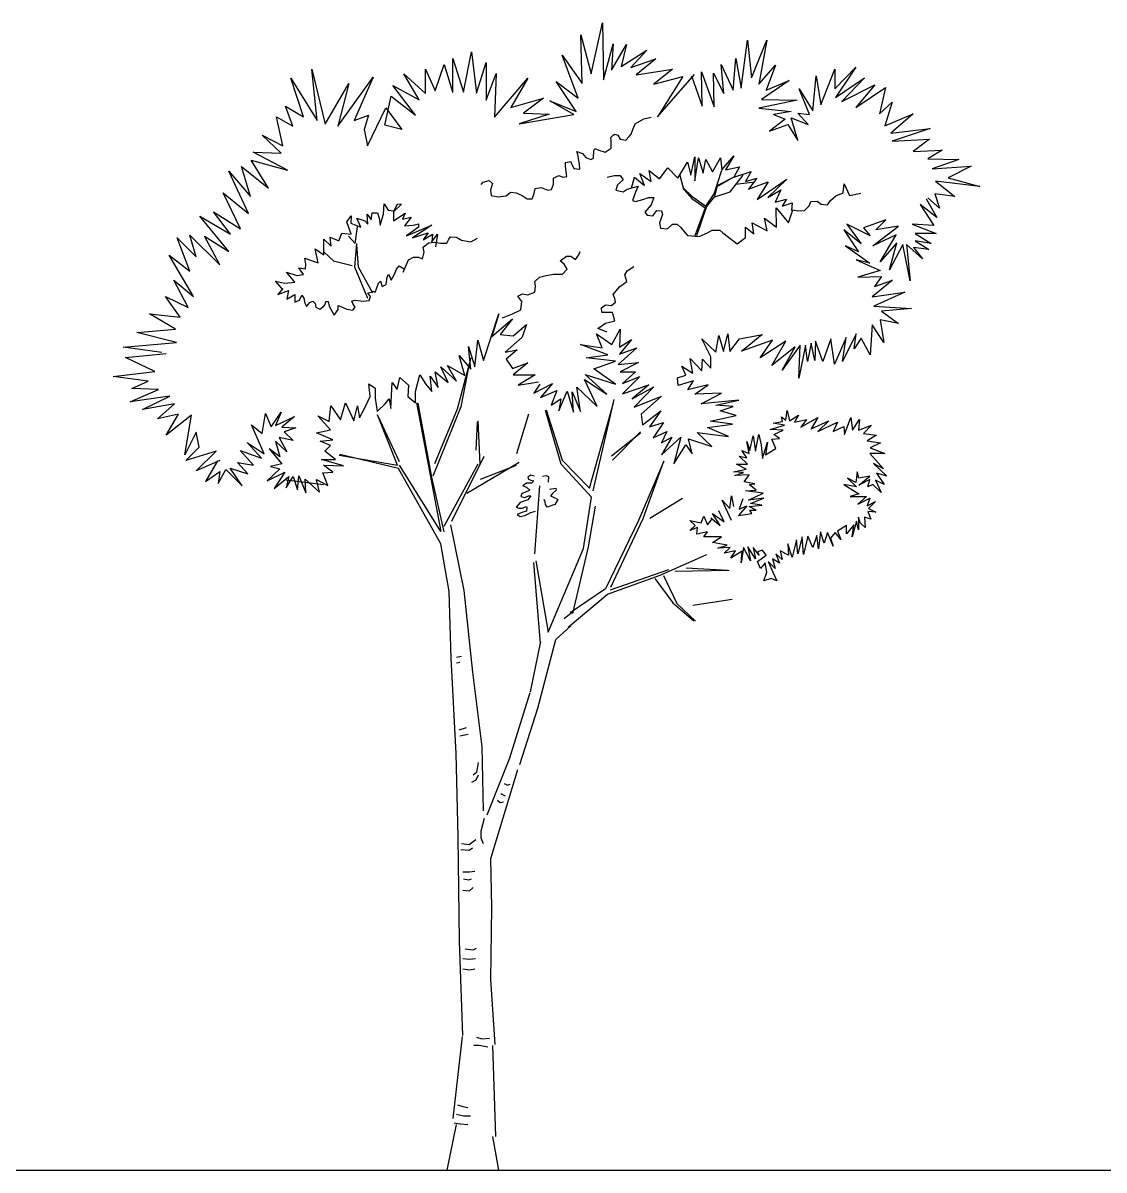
# Model space of a CAD drawing. Header units: millimetres. Extents: x 87938 to 265635, y 330093 to 434310.
# Drawn here: x 195129 to 204320, y 348959 to 358715 of the extents above; entities that cross this region are included whole.
import ezdxf

# ---------------------------------------------------------------- set-up
doc = ezdxf.new("R2010")
doc.units = ezdxf.units.MM
doc.layers.add('www.cad-blocks.net', color=7, linetype='Continuous')

# ---------------------------------------------------------------- blocks, each defined once
blk = doc.blocks.new('A$C6D093AE9')
for p, q in [((4064.2, 9322.3), (4159.9, 9755.5)), ((4159.9, 9755.5), (4169, 9272.1)), ((3986.7, 9240.2), (3977.6, 9655.2)), ((3977.6, 9655.2), (4064.2, 9322.3)), ((4169, 9272.1), (4251, 9577.7)), ((4251, 9577.7), (4237.4, 9354.2)), ((4237.4, 9354.2), (4365, 9573.1)), ((4365, 9573.1), (4319.4, 9386.1)), ((5340.7, 9201.7), (5392.3, 9608.8)), ((5392.3, 9608.8), (5426.7, 9287.7)), ((5426.7, 9287.7), (5558.5, 9608.8)), ((5558.5, 9608.8), (5489.7, 9236.1)), ((2979.6, 9167.2), (3047.9, 9509.3)), ((3047.9, 9509.3), (3089, 9158.1)), ((3954.8, 9117.1), (3818.1, 9481.9)), ((3818.1, 9481.9), (3986.7, 9240.2)), ((4319.4, 9386.1), (4538.1, 9522.9)), ((4538.1, 9522.9), (4401.4, 9377)), ((2739.4, 9178.2), (2816.1, 9400.7)), ((2816.1, 9400.7), (2885.1, 9170.5)), ((2888.4, 9162.7), (2888.4, 9454.5)), ((2888.4, 9454.5), (2979.6, 9167.2)), ((3089, 9158.1), (3171, 9418)), ((3171, 9418), (3171, 9098.8)), ((4401.4, 9377), (4615.6, 9450)), ((4615.6, 9450), (4447, 9313.2)), ((5191.8, 9155.8), (5168.8, 9402.4)), ((5168.8, 9402.4), (5272, 9184.5)), ((5272, 9184.5), (5294.9, 9454)), ((5294.9, 9454), (5340.7, 9201.7)), ((5489.7, 9236.1), (5633, 9396.6)), ((5633, 9396.6), (5552.8, 9184.5)), ((6137.3, 9195.9), (6314.9, 9379.4)), ((6314.9, 9379.4), (6143, 9121.4)), ((1619.8, 8955.7), (1512.5, 9285.6)), ((1512.5, 9285.6), (1734.9, 8925)), ((1734.9, 8925), (1688.9, 9362.3)), ((1688.9, 9362.3), (1803.9, 8894.3)), ((1911.2, 8878.9), (2210.3, 9293.3)), ((2210.3, 9293.3), (2049.3, 8925)), ((2601.4, 9101.5), (2471, 9324)), ((2471, 9324), (2655, 9155.2)), ((2655, 9155.2), (2655, 9362.3)), ((2655, 9362.3), (2739.4, 9178.2)), ((3171, 9098.8), (3257.6, 9326.8)), ((3257.6, 9326.8), (3243.9, 8952.9)), ((3243.9, 8952.9), (3526.5, 9285.8)), ((3526.5, 9285.8), (3380.6, 9035)), ((4447, 9313.2), (4756.9, 9363.3)), ((4756.9, 9363.3), (4597.4, 9235.6)), ((4597.4, 9235.6), (4843.5, 9299.5)), ((4629.3, 8957.4), (4943.7, 9317.7)), ((4843.5, 9299.5), (4629.3, 8957.4)), ((4916.7, 9304.9), (5008.4, 9046.9)), ((5008.4, 9046.9), (5002.7, 9339.3)), ((5002.7, 9339.3), (5111.5, 9041.1)), ((5111.5, 9041.1), (5105.8, 9327.8)), ((5105.8, 9327.8), (5191.8, 9155.8)), ((5948.2, 9006.7), (5976.8, 9304.9)), ((5976.8, 9304.9), (6016.9, 9058.3)), ((6016.9, 9058.3), (6137.3, 9362.2)), ((6137.3, 9362.2), (6137.3, 9195.9)), ((6143, 9121.4), (6389.4, 9287.7)), ((6389.4, 9287.7), (6194.6, 9087)), ((1803.9, 8894.3), (2003.2, 9239.6)), ((2003.2, 9239.6), (1911.2, 8878.9)), ((2379, 9224.2), (2601.4, 9101.5)), ((2570.7, 8971), (2379, 9224.2)), ((3768, 9258.4), (3954.8, 9117.1)), ((3936.6, 9003), (3768, 9258.4)), ((5747.6, 9264.7), (5512.7, 9104.2)), ((5552.8, 9184.5), (5747.6, 9264.7)), ((5919.5, 8978.1), (5833.6, 9195.9)), ((5833.6, 9195.9), (5948.2, 9006.7)), ((6194.6, 9087), (6475.3, 9230.3)), ((6475.3, 9230.3), (6314.9, 9035.4)), ((6314.9, 9035.4), (6567, 9207.4)), ((6567, 9207.4), (6515.5, 8983.8)), ((2310, 8886.6), (2363.7, 9132.1)), ((2363.7, 9132.1), (2570.7, 8971)), ((3380.6, 9035), (3658.6, 9117.1)), ((3658.6, 9117.1), (3490, 8989.4)), ((3918.4, 8975.7), (3713.3, 9094.2)), ((3713.3, 9094.2), (3936.6, 9003)), ((5816.4, 9098.5), (5489.7, 9029.7)), ((5512.7, 9104.2), (5816.4, 9098.5)), ((6515.5, 8983.8), (6624.3, 9081.3)), ((6624.3, 9081.3), (6561.3, 8880.6)), ((1527.8, 8878.9), (1466.5, 9047.7)), ((1466.5, 9047.7), (1619.8, 8955.7)), ((2164.3, 8710.1), (2317.6, 9032.4)), ((2317.6, 9032.4), (2455.7, 8848.2)), ((3708.7, 8980.2), (3453.5, 8898.2)), ((3453.5, 8898.2), (3918.4, 8975.7)), ((3490, 8989.4), (3708.7, 8980.2)), ((5489.7, 9029.7), (5764.8, 9001)), ((5764.8, 9001), (5615.8, 8978.1)), ((5615.8, 8978.1), (5713.2, 8937.9)), ((5908, 8892.1), (5822.1, 8989.5)), ((5822.1, 8989.5), (5919.5, 8978.1)), ((6561.3, 8880.6), (6802, 8983.8)), ((6802, 8983.8), (6612.9, 8817.5)), ((1443.5, 8710.1), (1389.8, 8955.7)), ((1389.8, 8955.7), (1527.8, 8878.9)), ((2049.3, 8925), (2171.9, 8971)), ((2171.9, 8971), (2133.6, 8848.2)), ((2455.7, 8848.2), (2310, 8886.6)), ((4418.1, 8848), (4439.2, 8898.9)), ((4439.2, 8898.9), (4511.3, 8941.3)), ((4511.3, 8941.3), (4574.9, 8954)), ((5713.2, 8937.9), (5581.4, 8834.7)), ((5581.4, 8834.7), (5736.1, 8892.1)), ((5736.1, 8892.1), (5822.1, 8754.5)), ((5822.1, 8754.5), (5764.8, 8949.4)), ((5764.8, 8949.4), (5908, 8892.1)), ((1428.1, 8648.7), (1267.1, 8802.2)), ((1267.1, 8802.2), (1443.5, 8710.1)), ((2133.6, 8848.2), (2164.3, 8710.1)), ((4231.5, 8780.1), (4252.7, 8801.3)), ((4235.8, 8750.4), (4231.5, 8780.1)), ((4252.7, 8801.3), (4265.4, 8809.8)), ((4265.4, 8809.8), (4290.9, 8801.3)), ((4290.9, 8801.3), (4312.1, 8767.4)), ((4358.7, 8758.9), (4388.4, 8788.6)), ((4388.4, 8788.6), (4405.3, 8809.8)), ((4405.3, 8809.8), (4418.1, 8848)), ((6612.9, 8817.5), (6945.2, 8857.7)), ((6945.2, 8857.7), (6624.3, 8748.7)), ((4087.4, 8669.8), (4095.9, 8686.8)), ((4095.9, 8686.8), (4129.8, 8674.1)), ((4184.9, 8657.1), (4235.8, 8691)), ((4235.8, 8691), (4235.8, 8750.4)), ((4312.1, 8767.4), (4358.7, 8758.9)), ((6624.3, 8748.7), (6939.5, 8765.9)), ((6939.5, 8765.9), (6802, 8662.7)), ((1320.8, 8349.5), (1175.1, 8587.4)), ((1175.1, 8587.4), (1481.8, 8503)), ((1481.8, 8503), (1190.4, 8656.4)), ((1190.4, 8656.4), (1428.1, 8648.7)), ((3951.8, 8635.9), (3943.3, 8661.3)), ((3943.3, 8661.3), (3989.9, 8644.4)), ((3964.5, 8555.3), (3951.8, 8635.9)), ((3989.9, 8644.4), (4019.6, 8610.4)), ((4019.6, 8610.4), (4062, 8593.5)), ((4062, 8593.5), (4083.2, 8606.2)), ((4083.2, 8606.2), (4087.4, 8669.8)), ((4129.8, 8674.1), (4184.9, 8657.1)), ((4911.1, 8461.5), (4946.4, 8616.3)), ((4946.4, 8616.3), (4946.4, 8412.8)), ((4946.4, 8412.8), (4977.4, 8607.5)), ((4977.4, 8607.5), (5017.2, 8479.2)), ((5017.2, 8479.2), (5039.3, 8594.2)), ((5039.3, 8594.2), (5096.8, 8488)), ((5096.8, 8488), (5163.1, 8607.5)), ((5163.1, 8607.5), (5176.4, 8505.7)), ((5176.4, 8505.7), (5278.1, 8625.2)), ((5278.1, 8625.2), (5207.3, 8505.7)), ((6802, 8662.7), (7048.4, 8674.2)), ((7048.4, 8674.2), (6928, 8599.6)), ((6928, 8599.6), (7191.6, 8593.9)), ((7191.6, 8593.9), (6962.4, 8513.6)), ((983.4, 8495.3), (1167.4, 8280.4)), ((1152.1, 8134.7), (983.4, 8495.3)), ((1167.4, 8280.4), (1090.7, 8533.7)), ((1090.7, 8533.7), (1320.8, 8349.5)), ((3845.8, 8568), (3892.4, 8576.5)), ((3845.8, 8534.1), (3845.8, 8568)), ((3858.5, 8449.2), (3845.8, 8534.1)), ((3892.4, 8576.5), (3896.7, 8559.5)), ((3896.7, 8559.5), (3917.9, 8517.1)), ((3917.9, 8517.1), (3968.7, 8512.9)), ((3968.7, 8512.9), (3964.5, 8555.3)), ((4575, 8408.4), (4557.3, 8501.3)), ((4557.3, 8501.3), (4645.8, 8430.5)), ((4645.8, 8430.5), (4716.5, 8523.4)), ((4716.5, 8523.4), (4800.5, 8434.9)), ((4800.5, 8434.9), (4884.5, 8572.1)), ((4884.5, 8572.1), (4911.1, 8461.5)), ((5110.3, 8302.7), (5174.6, 8502.5)), ((5207.3, 8505.7), (5326.7, 8532.3)), ((5326.7, 8532.3), (5278.1, 8443.8)), ((5278.1, 8443.8), (5424, 8492.4)), ((5424, 8492.4), (5375.4, 8408.4)), ((6962.4, 8513.6), (7294.8, 8536.6)), ((7294.8, 8536.6), (7099.9, 8439.1)), ((3129.4, 8381.4), (3146.4, 8402.6)), ((3146.4, 8402.6), (3197.2, 8415.3)), ((3197.2, 8415.3), (3226.9, 8389.9)), ((3226.9, 8389.9), (3210, 8334.7)), ((3744.1, 8436.5), (3790.7, 8457.7)), ((3744.1, 8402.6), (3744.1, 8436.5)), ((3744.1, 8385.6), (3744.1, 8402.6)), ((3790.7, 8457.7), (3824.6, 8445)), ((3824.6, 8445), (3858.5, 8449.2)), ((4199.2, 8443.8), (4261.1, 8457)), ((4261.1, 8457), (4309.7, 8457)), ((4336.2, 8421.6), (4287.6, 8377.4)), ((4309.7, 8457), (4336.2, 8421.6)), ((4407, 8350.9), (4433.5, 8443.8)), ((4433.5, 8443.8), (4517.5, 8373)), ((4517.5, 8373), (4477.7, 8474.7)), ((4477.7, 8474.7), (4575, 8408.4)), ((4819.3, 8461.8), (4846.4, 8353.5)), ((5130.6, 8370.4), (5286.3, 8448.3)), ((5286.3, 8448.3), (5134, 8360.3)), ((5245.7, 8319.6), (5357.3, 8461.8)), ((5289.7, 8384), (5435.2, 8400.9)), ((5375.4, 8408.4), (5472.6, 8434.9)), ((5472.6, 8434.9), (5401.9, 8342)), ((5401.9, 8342), (5569.9, 8403.9)), ((5477.1, 8253.5), (5729.1, 8426.1)), ((5569.9, 8403.9), (5477.1, 8253.5)), ((5729.1, 8426.1), (5565.5, 8271.2)), ((7369.3, 8364.6), (6991.1, 8410.4)), ((6991.1, 8410.4), (7157.2, 8278.6)), ((7099.9, 8439.1), (7369.3, 8364.6)), ((1083.1, 8004.2), (937.4, 8311.1)), ((937.4, 8311.1), (1152.1, 8134.7)), ((3210, 8334.7), (3214.2, 8288.1)), ((3341.4, 8283.8), (3379.5, 8317.7)), ((3379.5, 8317.7), (3426.1, 8309.3)), ((3426.1, 8309.3), (3477, 8288.1)), ((3561.8, 8258.4), (3578.7, 8305)), ((3578.7, 8305), (3587.2, 8347.4)), ((3587.2, 8347.4), (3638.1, 8355.9)), ((3638.1, 8355.9), (3697.4, 8334.7)), ((3697.4, 8334.7), (3727.1, 8339)), ((3727.1, 8339), (3744.1, 8385.6)), ((4287.6, 8377.4), (4274.3, 8333.2)), ((4274.3, 8333.2), (4336.2, 8319.9)), ((4336.2, 8319.9), (4371.6, 8342)), ((4371.6, 8342), (4420.2, 8355.3)), ((4442.4, 8315.5), (4415.8, 8244.7)), ((4420.2, 8355.3), (4464.5, 8368.6)), ((4464.5, 8368.6), (4442.4, 8315.5)), ((4843, 8350.1), (4920.8, 8262.1)), ((4846.4, 8353.5), (4920.8, 8282.4)), ((5039.2, 8197.7), (5110.3, 8302.7)), ((5134, 8360.3), (5113.7, 8279)), ((5117.1, 8275.6), (5245.7, 8319.6)), ((5565.5, 8271.2), (5676, 8337.6)), ((5676, 8337.6), (5627.4, 8231.4)), ((6144.7, 8284.5), (6206.7, 8311)), ((6206.7, 8311), (6215.5, 8386.3)), ((6215.5, 8386.3), (6259.7, 8288.9)), ((6259.7, 8288.9), (6357, 8306.6)), ((7157.2, 8278.6), (6985.3, 8301.5)), ((6985.3, 8301.5), (7025.5, 8181.1)), ((2300.1, 8128.1), (2304.3, 8217.2)), ((2304.3, 8217.2), (2338.3, 8162)), ((2452.7, 8212.9), (2384.9, 8149.3)), ((2389.1, 8157.8), (2418.8, 8217.2)), ((2418.8, 8217.2), (2452.7, 8212.9)), ((3214.2, 8288.1), (3273.5, 8275.3)), ((3273.5, 8275.3), (3341.4, 8283.8)), ((3477, 8288.1), (3519.4, 8258.4)), ((3519.4, 8258.4), (3561.8, 8258.4)), ((4415.8, 8244.7), (4442.4, 8235.8)), ((4442.4, 8235.8), (4504.3, 8253.5)), ((4504.3, 8253.5), (4552.9, 8271.2)), ((4575, 8209.3), (4521.9, 8147.3)), ((4552.9, 8271.2), (4597.1, 8271.2)), ((4597.1, 8271.2), (4575, 8209.3)), ((4920.8, 8282.4), (5039.2, 8197.7)), ((4920.8, 8262.1), (5032.5, 8184.2)), ((5113.7, 8279), (5046, 8194.3)), ((5627.4, 8231.4), (5724.7, 8257.9)), ((5724.7, 8257.9), (5689.3, 8196)), ((5689.3, 8196), (5773.3, 8227)), ((5773.3, 8227), (5768.9, 8160.6)), ((5879.4, 8160.6), (5919.2, 8200.4)), ((5919.2, 8200.4), (5932.5, 8235.8)), ((5932.5, 8235.8), (5985.6, 8240.2)), ((5985.6, 8240.2), (6020.9, 8213.7)), ((6020.9, 8213.7), (6074, 8209.3)), ((6074, 8209.3), (6100.5, 8244.7)), ((6100.5, 8244.7), (6144.7, 8284.5)), ((7002.9, 8101.2), (6861.5, 8211.2)), ((6861.5, 8211.2), (6976.7, 8033)), ((6913.9, 8258.4), (7002.9, 8101.2)), ((7025.5, 8181.1), (6928, 8267.1)), ((983.4, 7812.4), (738, 8111.6)), ((738, 8111.6), (998.7, 7958.2)), ((998.7, 7958.2), (853, 8150)), ((853, 8150), (1083.1, 8004.2)), ((1986.4, 8064.5), (2024.6, 8115.4)), ((2024.6, 8115.4), (2020.3, 8051.8)), ((2164.5, 8043.3), (2160.2, 8128.1)), ((2160.2, 8128.1), (2194.1, 8081.4)), ((2194.1, 8081.4), (2202.6, 8140.8)), ((2202.6, 8140.8), (2249.2, 8140.8)), ((2249.2, 8140.8), (2262, 8094.2)), ((2270.4, 8034.8), (2300.1, 8128.1)), ((2338.3, 8162), (2389.1, 8157.8)), ((2384.9, 8149.3), (2384.9, 8073)), ((2384.9, 8073), (2482.4, 8136.6)), ((2482.4, 8136.6), (2461.2, 8085.7)), ((2461.2, 8085.7), (2533.3, 8102.7)), ((2533.3, 8102.7), (2478.1, 8030.5)), ((4521.9, 8147.3), (4539.6, 8120.8)), ((4539.6, 8120.8), (4588.3, 8116.3)), ((4588.3, 8116.3), (4623.6, 8160.6)), ((4623.6, 8160.6), (4663.4, 8156.2)), ((4672.3, 8125.2), (4645.8, 8054.4)), ((4663.4, 8156.2), (4672.3, 8125.2)), ((5032.5, 8184.2), (4944.5, 7943.8)), ((5046, 8194.3), (4961.4, 7943.8)), ((5640.7, 8019), (5636.2, 8182.7)), ((5636.2, 8182.7), (5742.4, 8054.4)), ((5742.4, 8054.4), (5777.7, 8165)), ((5777.7, 8165), (5822, 8156.2)), ((5822, 8156.2), (5879.4, 8160.6)), ((2024.6, 7958.4), (1986.4, 8064.5)), ((2020.3, 8051.8), (2105.1, 8017.8)), ((2057.8, 7880.3), (2078.7, 8021.8)), ((2105.1, 8017.8), (2071.2, 8094.2)), ((2071.2, 8094.2), (2139, 8073)), ((2139, 8073), (2164.5, 8043.3)), ((2262, 8094.2), (2270.4, 8034.8)), ((2478.1, 8030.5), (2550.2, 8034.8)), ((2495.1, 7945.7), (2711.3, 8034.8)), ((2596.8, 8017.8), (2495.1, 7945.7)), ((2711.3, 8034.8), (2546, 7928.7)), ((2550.2, 8034.8), (2596.8, 8047.5)), ((2596.8, 8047.5), (2596.8, 8017.8)), ((4645.8, 8054.4), (4654.6, 8010.1)), ((4654.6, 8010.1), (4712.1, 8005.7)), ((4712.1, 8005.7), (4756.3, 8045.5)), ((4756.3, 8045.5), (4796.1, 8045.5)), ((4796.1, 8045.5), (4827, 8014.6)), ((4827, 8014.6), (4862.4, 7970.3)), ((5375.4, 7930.5), (5375.4, 8019)), ((5375.4, 8019), (5446.1, 7961.5)), ((5446.1, 7961.5), (5432.8, 8054.4)), ((5432.8, 8054.4), (5561.1, 7988)), ((5561.1, 7988), (5539, 8094.2)), ((5539, 8094.2), (5640.7, 8019)), ((6437.4, 7944), (6238.4, 8043.5)), ((6238.4, 8043.5), (6358.9, 7875.8)), ((6568.3, 8080.2), (6379.8, 8012.1)), ((6379.8, 8012.1), (6437.4, 7944)), ((6458.3, 7860.1), (6678.3, 8027.8)), ((6484.5, 7996.4), (6568.3, 8080.2)), ((6678.3, 8027.8), (6484.5, 7996.4)), ((6976.7, 8033), (6793.5, 8043.5)), ((6793.5, 8043.5), (6997.7, 7964.9)), ((653.7, 7643.6), (546.3, 7927.5)), ((546.3, 7927.5), (707.3, 7766.4)), ((707.3, 7766.4), (653.7, 7950.5)), ((653.7, 7950.5), (906.7, 7697.3)), ((776.4, 7942.8), (983.4, 7812.4)), ((906.7, 7697.3), (776.4, 7942.8)), ((1791.4, 7784.5), (1791.4, 7916)), ((1791.4, 7916), (1855, 7856.6)), ((1855, 7856.6), (1846.5, 7933)), ((1846.5, 7933), (1918.6, 7903.3)), ((1918.6, 7903.3), (1944, 7966.9)), ((1944, 7966.9), (2024.6, 7958.4)), ((2000.2, 7943.2), (2057.8, 7880.3)), ((2546, 7928.7), (2677.4, 7971.2)), ((2677.4, 7971.2), (2635, 7911.8)), ((2635, 7911.8), (2715.5, 7958.4)), ((2715.5, 7958.4), (2711.3, 7894.8)), ((2711.3, 7894.8), (2757.9, 7958.4)), ((2757.9, 7958.4), (2741, 7852.4)), ((2838.5, 7882.1), (2855.4, 7916)), ((2855.4, 7916), (2868.1, 7937.2)), ((2868.1, 7937.2), (2919, 7933)), ((2919, 7933), (2961.4, 7907.5)), ((2961.4, 7907.5), (3041.9, 7894.8)), ((3041.9, 7894.8), (3097, 7924.5)), ((4862.4, 7970.3), (4884.5, 7948.2)), ((4884.5, 7948.2), (4981.8, 7939.4)), ((4981.8, 7939.4), (5052.6, 7970.3)), ((5052.6, 7970.3), (5092.4, 7992.4)), ((5092.4, 7992.4), (5158.7, 7992.4)), ((5158.7, 7992.4), (5185.2, 7970.3)), ((5185.2, 7970.3), (5242.7, 7926.1)), ((5242.7, 7926.1), (5304.6, 7877.4)), ((5304.6, 7877.4), (5375.4, 7930.5)), ((6358.9, 7875.8), (6212.2, 7996.4)), ((6212.2, 7996.4), (6337.9, 7807.7)), ((6657.3, 7954.4), (6458.3, 7860.1)), ((6521.2, 7723.9), (6657.3, 7954.4)), ((6997.7, 7964.9), (6819.7, 7964.9)), ((6819.7, 7964.9), (6955.8, 7881.1)), ((6955.8, 7881.1), (6819.7, 7902)), ((6819.7, 7902), (6934.9, 7828.7)), ((1719.4, 7835.4), (1791.4, 7784.5)), ((1744.8, 7716.6), (1719.4, 7835.4)), ((1795.9, 7807), (1874.5, 7733.6)), ((2068.2, 7880.3), (2052.5, 7681.2)), ((2068.2, 7869.8), (2083.9, 7681.2)), ((2630.7, 7750.6), (2643.5, 7805.7)), ((2635, 7848.1), (2681.6, 7886.3)), ((2643.5, 7805.7), (2635, 7848.1)), ((2681.6, 7886.3), (2732.5, 7890.6)), ((2732.5, 7890.6), (2783.3, 7882.1)), ((2783.3, 7882.1), (2838.5, 7882.1)), ((3961.1, 7783), (3971.1, 7813.1)), ((6337.9, 7807.7), (6227.9, 7860.1)), ((6227.9, 7860.1), (6432.2, 7713.4)), ((6662.6, 7886.3), (6521.2, 7723.9)), ((6599.7, 7655.8), (6662.6, 7886.3)), ((6714.9, 7870.6), (6599.7, 7655.8)), ((6777.8, 7561.4), (6714.9, 7870.6)), ((6746.3, 7870.6), (6777.8, 7561.4)), ((6882.5, 7750.1), (6746.3, 7870.6)), ((6934.9, 7828.7), (6803.9, 7844.4)), ((6803.9, 7844.4), (6882.5, 7750.1)), ((684.3, 7428.7), (477.3, 7781.7)), ((477.3, 7781.7), (653.7, 7643.6)), ((1638.8, 7703.9), (1630.4, 7754.8)), ((1630.4, 7754.8), (1702.4, 7729.4)), ((1702.4, 7729.4), (1744.8, 7716.6)), ((1874.5, 7733.6), (2031.6, 7691.7)), ((2465.4, 7636), (2512.1, 7742.1)), ((2512.1, 7742.1), (2554.4, 7763.3)), ((2554.4, 7763.3), (2596.8, 7763.3)), ((2596.8, 7763.3), (2630.7, 7750.6)), ((3800.8, 7732.9), (3855.9, 7773)), ((3835.9, 7702.8), (3800.8, 7732.9)), ((3855.9, 7773), (3891, 7773)), ((3891, 7773), (3931, 7742.9)), ((3931, 7742.9), (3961.1, 7783)), ((6432.2, 7713.4), (6317, 7739.6)), ((6317, 7739.6), (6521.2, 7650.5)), ((1545.6, 7551.2), (1473.5, 7636)), ((1473.5, 7636), (1562.5, 7606.3)), ((1562.5, 7606.3), (1617.6, 7614.8)), ((1617.6, 7614.8), (1579.5, 7674.2)), ((1579.5, 7674.2), (1634.6, 7665.7)), ((1634.6, 7665.7), (1638.8, 7703.9)), ((2052.5, 7681.2), (2162.5, 7414)), ((2083.9, 7681.2), (2204.4, 7461.1)), ((2329.8, 7593.6), (2342.5, 7619.1)), ((2342.5, 7619.1), (2363.7, 7568.2)), ((2363.7, 7568.2), (2393.4, 7619.1)), ((2393.4, 7619.1), (2410.3, 7661.5)), ((2410.3, 7661.5), (2431.5, 7691.2)), ((2431.5, 7691.2), (2473.9, 7665.7)), ((2473.9, 7665.7), (2465.4, 7636)), ((3680.6, 7607.6), (3745.7, 7617.6)), ((3745.7, 7617.6), (3820.9, 7617.6)), ((3820.9, 7617.6), (3860.9, 7662.7)), ((3860.9, 7662.7), (3835.9, 7702.8)), ((4351.7, 7612.6), (4371.8, 7647.7)), ((4366.8, 7557.5), (4351.7, 7612.6)), ((4371.8, 7647.7), (4426.9, 7682.8)), ((6521.2, 7650.5), (6332.7, 7592.9)), ((515.6, 7566.9), (684.3, 7428.7)), ((638.3, 7336.7), (515.6, 7566.9)), ((1443.8, 7487.6), (1380.3, 7559.7)), ((1380.3, 7559.7), (1456.6, 7542.7)), ((1456.6, 7542.7), (1545.6, 7551.2)), ((2228, 7462.1), (2257.7, 7542.7)), ((2257.7, 7542.7), (2274.7, 7559.7)), ((2274.7, 7559.7), (2287.4, 7513)), ((2287.4, 7513), (2321.3, 7530)), ((2321.3, 7530), (2329.8, 7593.6)), ((3585.5, 7557.5), (3625.5, 7592.6)), ((3590.5, 7517.4), (3585.5, 7557.5)), ((3585.5, 7467.3), (3590.5, 7517.4)), ((3625.5, 7592.6), (3680.6, 7607.6)), ((4251.6, 7447.2), (4306.7, 7512.4)), ((4306.7, 7512.4), (4366.8, 7557.5)), ((6332.7, 7592.9), (6531.7, 7598.1)), ((6625.9, 7566.7), (6453.1, 7425.2)), ((6531.7, 7598.1), (6474.1, 7514.3)), ((6474.1, 7514.3), (6625.9, 7566.7)), ((569.3, 7252.3), (446.6, 7428.7)), ((446.6, 7428.7), (638.3, 7336.7)), ((1443.8, 7496.1), (1401.5, 7445.1)), ((1401.5, 7445.1), (1490.5, 7479.1)), ((1490.5, 7479.1), (1477.8, 7407)), ((1477.8, 7407), (1545.6, 7445.1)), ((1545.6, 7445.1), (1545.6, 7381.5)), ((1583.7, 7398.5), (1604.9, 7440.9)), ((1604.9, 7440.9), (1621.9, 7415.5)), ((1621.9, 7415.5), (1630.4, 7373)), ((2164.5, 7457.9), (2219.6, 7474.8)), ((2189.9, 7428.2), (2164.5, 7457.9)), ((2177.2, 7394.2), (2189.9, 7428.2)), ((2219.6, 7474.8), (2228, 7462.1)), ((3440.2, 7432.2), (3480.3, 7452.2)), ((3475.3, 7387.1), (3440.2, 7432.2)), ((3480.3, 7452.2), (3525.4, 7442.2)), ((3525.4, 7442.2), (3585.5, 7467.3)), ((4266.6, 7412.1), (4251.6, 7447.2)), ((6453.1, 7425.2), (6730.6, 7467.1)), ((6730.6, 7467.1), (6468.8, 7346.6)), ((1545.6, 7381.5), (1583.7, 7398.5)), ((1630.4, 7373), (1643.1, 7343.3)), ((1643.1, 7343.3), (1672.7, 7377.3)), ((1672.7, 7377.3), (1698.2, 7390)), ((1698.2, 7390), (1719.4, 7368.8)), ((1719.4, 7368.8), (1723.6, 7339.1)), ((1723.6, 7339.1), (1757.5, 7322.1)), ((1757.5, 7322.1), (1791.4, 7347.6)), ((1791.4, 7347.6), (1804.2, 7360.3)), ((1804.2, 7360.3), (1808.4, 7385.8)), ((1808.4, 7385.8), (1829.6, 7385.8)), ((1829.6, 7385.8), (1838.1, 7347.6)), ((1838.1, 7347.6), (1880.5, 7271.2)), ((1880.5, 7271.2), (1914.4, 7317.9)), ((1914.4, 7317.9), (1914.4, 7351.8)), ((1914.4, 7351.8), (1935.6, 7343.3)), ((1935.6, 7343.3), (1986.4, 7322.1)), ((1986.4, 7322.1), (2037.3, 7313.6)), ((2028.8, 7390), (2054.2, 7398.5)), ((2037.3, 7368.8), (2028.8, 7390)), ((2058.5, 7339.1), (2037.3, 7368.8)), ((2037.3, 7313.6), (2058.5, 7339.1)), ((2054.2, 7398.5), (2126.3, 7390)), ((2126.3, 7390), (2177.2, 7394.2)), ((3395.2, 7281.9), (3465.3, 7316.9)), ((3465.3, 7316.9), (3475.3, 7387.1)), ((4151.4, 7332), (4186.5, 7357)), ((4156.4, 7291.9), (4151.4, 7332)), ((4186.5, 7357), (4236.6, 7352)), ((4236.6, 7352), (4271.6, 7382.1)), ((4271.6, 7382.1), (4266.6, 7412.1)), ((6468.8, 7346.6), (6788.2, 7325.6)), ((6788.2, 7325.6), (6531.7, 7304.7)), ((531, 7152.5), (308.6, 7283)), ((308.6, 7283), (569.3, 7252.3)), ((3150.1, 6885.3), (3278.7, 7282.3)), ((3278.7, 7282.3), (3219.8, 7089.2)), ((3219.8, 7089.2), (3396.7, 7239.4)), ((3396.7, 7239.4), (3289.5, 7105.3)), ((3310, 7246.8), (3395.2, 7281.9)), ((4246.6, 7291.9), (4156.4, 7291.9)), ((4186.5, 7201.7), (4266.6, 7221.7)), ((4266.6, 7221.7), (4246.6, 7291.9)), ((6521.2, 7231.3), (6552.6, 7037.4)), ((6678.3, 7199.9), (6521.2, 7231.3)), ((6531.7, 7304.7), (6678.3, 7199.9)), ((201.2, 7121.8), (531, 7152.5)), ((538.6, 7037.4), (201.2, 7121.8)), ((3402.1, 7094.6), (3514.6, 7191.1)), ((3514.6, 7191.1), (3477.1, 7083.8)), ((4121.4, 7156.6), (4186.5, 7201.7)), ((4201.5, 7126.5), (4121.4, 7156.6)), ((4240, 7020.4), (4310.5, 7150.6)), ((4310.5, 7150.6), (4305.1, 6998.7)), ((6453.1, 7189.4), (6437.4, 6932.6)), ((6552.6, 7037.4), (6453.1, 7189.4)), ((86.2, 6999.1), (538.6, 7037.4)), ((3075, 6831.7), (3101.8, 7057)), ((3101.8, 7057), (3150.1, 6885.3)), ((3289.5, 7105.3), (3402.1, 7094.6)), ((3477.1, 7083.8), (3332.4, 6955.1)), ((4158.6, 6993.3), (4109.8, 7112.7)), ((4109.8, 7112.7), (4240, 7020.4)), ((4305.1, 6998.7), (4408.1, 7063.8)), ((4408.1, 7063.8), (4305.1, 6939)), ((5080.7, 6917.3), (5004.8, 7069.2)), ((5004.8, 7069.2), (5124.1, 6955.3)), ((5124.1, 6955.3), (5151.2, 7096.4)), ((5151.2, 7096.4), (5189.2, 6960.7)), ((5189.2, 6960.7), (5227.2, 7112.7)), ((5227.2, 7112.7), (5243.4, 6960.7)), ((5243.4, 6960.7), (5324.8, 7069.2)), ((5324.8, 7069.2), (5520.1, 7107.2)), ((5343, 6964.1), (5515.8, 7105.5)), ((5604.8, 7058.4), (5343, 6964.1)), ((5500.1, 6906.4), (5604.8, 7058.4)), ((5720, 7047.9), (5500.1, 6906.4)), ((5599.6, 6843.5), (5720, 7047.9)), ((5934.7, 7032.2), (5903.3, 6875)), ((5966.1, 6885.5), (5934.7, 7032.2)), ((5971.4, 7047.9), (5966.1, 6885.5)), ((6034.2, 6875), (5971.4, 7047.9)), ((6102.3, 7068.9), (6034.2, 6875)), ((6133.7, 6854), (6102.3, 7068.9)), ((6233.2, 7079.3), (6133.7, 6854)), ((6317, 7110.8), (6201.8, 6875)), ((6201.8, 6875), (6233.2, 7079.3)), ((6301.3, 6985), (6317, 7110.8)), ((6358.9, 7074.1), (6301.3, 6985)), ((6437.4, 6932.6), (6358.9, 7074.1)), ((416, 6953), (86.2, 6999.1)), ((104.5, 6910.9), (450.3, 6943.1)), ((2989.2, 6756.6), (2941, 6928.3)), ((2941, 6928.3), (3042.8, 6810.2)), ((3021.4, 7003.4), (3075, 6831.7)), ((3042.8, 6810.2), (3021.4, 7003.4)), ((3332.4, 6955.1), (3434.2, 6976.5)), ((3434.2, 6976.5), (3343.1, 6896.1)), ((3974.2, 7020.4), (4158.6, 6993.3)), ((4207.5, 6933.6), (3974.2, 7020.4)), ((4023, 6906.4), (4207.5, 6933.6)), ((4451.5, 6993.3), (4294.2, 6852.1)), ((4305.1, 6939), (4451.5, 6993.3)), ((5798.6, 7000.7), (5599.6, 6843.5)), ((5840.5, 7016.5), (5688.6, 6801.6)), ((5688.6, 6801.6), (5798.6, 7000.7)), ((5887.6, 7016.5), (5830, 6733.5)), ((5830, 6733.5), (5840.5, 7016.5)), ((5903.3, 6875), (5887.6, 7016.5)), ((353.8, 6790.2), (104.5, 6910.9)), ((2849.8, 6697.6), (2785.5, 6831.7)), ((2785.5, 6831.7), (2919.5, 6708.3)), ((2919.5, 6708.3), (2844.5, 6842.4)), ((2844.5, 6842.4), (2989.2, 6756.6)), ((2926.8, 6474.7), (3044.3, 6910.7)), ((3024.7, 6841.4), (2956.4, 6491)), ((3343.1, 6896.1), (3396.7, 6815.6)), ((3396.7, 6815.6), (3525.4, 6863.9)), ((3525.4, 6863.9), (3402.1, 6761.9)), ((4272.5, 6879.3), (4023, 6906.4)), ((4088.1, 6814.2), (4272.5, 6879.3)), ((4294.2, 6852.1), (4467.8, 6868.4)), ((4467.8, 6868.4), (4310.5, 6787)), ((4869.2, 6759.9), (4836.6, 6835.9)), ((4836.6, 6835.9), (4928.8, 6776.2)), ((4928.8, 6776.2), (4907.1, 6901)), ((4907.1, 6901), (5004.8, 6797.9)), ((5004.8, 6797.9), (5010.2, 6895.6)), ((5010.2, 6895.6), (5080.7, 6819.6)), ((5080.7, 6819.6), (5080.7, 6917.3)), ((0, 6750), (353.8, 6790.2)), ((297.5, 6709.7), (0, 6750)), ((2415.6, 6638.6), (2437, 6740.5)), ((2437, 6740.5), (2512.1, 6676.1)), ((2571, 6622.5), (2608.6, 6761.9)), ((2608.6, 6761.9), (2656.8, 6686.8)), ((2710.4, 6622.5), (2694.4, 6751.2)), ((2694.4, 6751.2), (2764, 6654.6)), ((2764, 6654.6), (2737.2, 6788.8)), ((2737.2, 6788.8), (2849.8, 6697.6)), ((3402.1, 6761.9), (3589.7, 6761.9)), ((3589.7, 6761.9), (3444.9, 6676.1)), ((4196.6, 6597.1), (4012.2, 6765.3)), ((4012.2, 6765.3), (4272.5, 6683.9)), ((4272.5, 6683.9), (4088.1, 6814.2)), ((4310.5, 6787), (4440.7, 6787)), ((4440.7, 6787), (4332.2, 6689.3)), ((4332.2, 6689.3), (4478.7, 6749)), ((4478.7, 6749), (4332.2, 6602.5)), ((4798.7, 6738.2), (4869.2, 6759.9)), ((4804.1, 6673), (4798.7, 6738.2)), ((144.8, 6532.7), (386, 6637.3)), ((160.8, 6645.4), (297.5, 6709.7)), ((386, 6637.3), (160.8, 6645.4)), ((2185, 6579.5), (2174.3, 6686.8)), ((2174.3, 6686.8), (2227.9, 6649.3)), ((2227.9, 6649.3), (2227.9, 6563.4)), ((2361.9, 6477.6), (2372.7, 6697.6)), ((2372.7, 6697.6), (2415.6, 6638.6)), ((2512.1, 6676.1), (2506.7, 6579.5)), ((2656.8, 6686.8), (2710.4, 6622.5)), ((3444.9, 6676.1), (3616.5, 6702.9)), ((3578.3, 6607.9), (3735.6, 6689.3)), ((3627.1, 6683.9), (3578.3, 6607.9)), ((3735.6, 6689.3), (3632.5, 6569.9)), ((3974.2, 6450.5), (3941.7, 6656.8)), ((3941.7, 6656.8), (4115.3, 6494)), ((4006.8, 6721.9), (4196.6, 6597.1)), ((4115.3, 6494), (4006.8, 6721.9)), ((4332.2, 6602.5), (4554.6, 6678.5)), ((4554.6, 6678.5), (4413.6, 6559.1)), ((4413.6, 6559.1), (4598, 6662.2)), ((4598, 6662.2), (4429.8, 6488.5)), ((4934.3, 6711), (4804.1, 6673)), ((4885.5, 6635.1), (4934.3, 6711)), ((5059, 6678.5), (4885.5, 6635.1)), ((4945.1, 6597.1), (5059, 6678.5)), ((482.5, 6581), (144.8, 6532.7)), ((249.3, 6468.3), (482.5, 6581)), ((2136.8, 6477.6), (2185, 6579.5)), ((2227.9, 6563.4), (2244, 6450.8)), ((2313.7, 6515.2), (2345.9, 6558.1)), ((2345.9, 6558.1), (2361.9, 6477.6)), ((2506.7, 6579.5), (2571, 6525.9)), ((2571, 6525.9), (2571, 6622.5)), ((3632.5, 6569.9), (3773.5, 6629.6)), ((3773.5, 6629.6), (3724.7, 6504.8)), ((3724.7, 6504.8), (3806.1, 6559.1)), ((3789.8, 6456), (3860.3, 6624.2)), ((3806.1, 6559.1), (3789.8, 6456)), ((3860.3, 6624.2), (3914.6, 6445.1)), ((3914.6, 6445.1), (3903.7, 6618.8)), ((3903.7, 6618.8), (3974.2, 6450.5)), ((4082.4, 5777.3), (4259.9, 6554.3)), ((4429.8, 6488.5), (4663.1, 6580.8)), ((4663.1, 6580.8), (4489.5, 6428.8)), ((5172.9, 6607.9), (4945.1, 6597.1)), ((4999.4, 6515.7), (5172.9, 6607.9)), ((5319.4, 6548.2), (4999.4, 6515.7)), ((5124.1, 6504.8), (5319.4, 6548.2)), ((522.7, 6516.6), (249.3, 6468.3)), ((378, 6387.8), (522.7, 6516.6)), ((1343.3, 6322), (1429.1, 6445.4)), ((1429.1, 6445.4), (1380.8, 6332.8)), ((1836.5, 6364.9), (1852.6, 6499.1)), ((1852.6, 6499.1), (1933, 6381)), ((1933, 6381), (1975.9, 6525.9)), ((1975.9, 6525.9), (2045.6, 6370.3)), ((2045.6, 6370.3), (2077.8, 6499.1)), ((2077.8, 6499.1), (2093.9, 6397.1)), ((2093.9, 6397.1), (2136.8, 6477.6)), ((2244, 6450.8), (2313.7, 6515.2)), ((2580.6, 6525.1), (2785.6, 5431.2)), ((2710.1, 5893.8), (2595, 6521.9)), ((2956.4, 6491), (2717.3, 5901.3)), ((2735.9, 6009.3), (2926.8, 6474.7)), ((3808.9, 6002.9), (3674.9, 6458.7)), ((3682.3, 6465.3), (3819, 6038)), ((4049.6, 5798.7), (4254.5, 6525.1)), ((4500.4, 6336.6), (4657.6, 6456)), ((4657.6, 6456), (4560, 6320.3)), ((5270.6, 6494), (5124.1, 6504.8)), ((5162.1, 6456), (5270.6, 6494)), ((5297.7, 6418), (5162.1, 6456)), ((5719.3, 6377.8), (5730, 6458.3)), ((5730, 6458.3), (5751.5, 6372.4)), ((554.9, 6428.1), (378, 6387.8)), ((450.3, 6251), (554.9, 6428.1)), ((667.5, 6420), (450.3, 6251)), ((611.2, 6082), (667.5, 6420)), ((1268.2, 6263), (1295, 6434.7)), ((1295, 6434.7), (1343.3, 6322)), ((1380.8, 6332.8), (1541.6, 6407.9)), ((1541.6, 6407.9), (1434.4, 6316.7)), ((1847.2, 6295.2), (1740, 6413.2)), ((1740, 6413.2), (1836.5, 6364.9)), ((2418.4, 5995.3), (2247.5, 6422.6)), ((2436.4, 6022.7), (2252.5, 6410.4)), ((3087.2, 6121.2), (3098.9, 6359.1)), ((3101.6, 6371.3), (3118.7, 6003.8)), ((3431.7, 6095), (3534.9, 6430.7)), ((4489.5, 6428.8), (4500.4, 6336.6)), ((4560, 6320.3), (4679.3, 6358.3)), ((4679.3, 6358.3), (4592.6, 6228)), ((5053.6, 6314.9), (5265.1, 6342)), ((5075.3, 6369.1), (5297.7, 6418)), ((5265.1, 6342), (5075.3, 6369.1)), ((5612.1, 6351), (5692.5, 6367.1)), ((5708.6, 6334.9), (5612.1, 6351)), ((5692.5, 6367.1), (5681.8, 6404.6)), ((5681.8, 6404.6), (5719.3, 6377.8)), ((5751.5, 6372.4), (5826.6, 6420.7)), ((5826.6, 6420.7), (5794.4, 6361.7)), ((5794.4, 6361.7), (5896.2, 6383.2)), ((5848, 6318.8), (5992.8, 6399.3)), ((5896.2, 6383.2), (5848, 6318.8)), ((5992.8, 6399.3), (5933.8, 6302.7)), ((5933.8, 6302.7), (6083.9, 6372.4)), ((6083.9, 6372.4), (5992.8, 6281.2)), ((5992.8, 6281.2), (6159, 6361.7)), ((6159, 6361.7), (6121.4, 6281.2)), ((6217.9, 6254.4), (6271.5, 6399.3)), ((6271.5, 6399.3), (6287.6, 6292)), ((6287.6, 6292), (6346.6, 6383.2)), ((6346.6, 6383.2), (6335.9, 6292)), ((707.7, 6275.2), (611.2, 6082)), ((731.8, 6146.4), (707.7, 6275.2)), ((1284.3, 6091.3), (1177.1, 6338.1)), ((1177.1, 6338.1), (1268.2, 6263)), ((1434.4, 6316.7), (1552.4, 6311.3)), ((1552.4, 6311.3), (1455.9, 6279.1)), ((1455.9, 6279.1), (1530.9, 6204)), ((1729.3, 6268.4), (1847.2, 6295.2)), ((1868.7, 6209.4), (1729.3, 6268.4)), ((4236.7, 6074.1), (4483.2, 6269.4)), ((4246, 6038), (4485.1, 6277.3)), ((4592.6, 6228), (4706.5, 6282.3)), ((4706.5, 6282.3), (4663.1, 6184.6)), ((4966.8, 6271.4), (5232.6, 6238.9)), ((5091.6, 6152), (4966.8, 6271.4)), ((5232.6, 6238.9), (5053.6, 6314.9)), ((5413.7, 6120.3), (5440.5, 6243.7)), ((5440.5, 6243.7), (5462, 6114.9)), ((5462, 6114.9), (5488.8, 6254.4)), ((5488.8, 6254.4), (5510.2, 6168.6)), ((5585.3, 6297.3), (5708.6, 6334.9)), ((5697.9, 6292), (5585.3, 6297.3)), ((5617.5, 6254.4), (5697.9, 6292)), ((5665.7, 6222.2), (5617.5, 6254.4)), ((6121.4, 6281.2), (6212.6, 6324.1)), ((6212.6, 6324.1), (6217.9, 6254.4)), ((6335.9, 6292), (6448.5, 6334.9)), ((6448.5, 6334.9), (6378.8, 6265.1)), ((6378.8, 6265.1), (6491.4, 6249)), ((6491.4, 6249), (6410.9, 6200.8)), ((619.2, 6033.8), (731.8, 6146.4)), ((1262.9, 6053.8), (1139.5, 6187.9)), ((1139.5, 6187.9), (1284.3, 6091.3)), ((1477.3, 6107.4), (1380.8, 6198.6)), ((1380.8, 6198.6), (1418.3, 6064.5)), ((1530.9, 6204), (1413, 6230.8)), ((1413, 6230.8), (1477.3, 6107.4)), ((1761.5, 6198.6), (1868.7, 6209.4)), ((1847.2, 6161.1), (1761.5, 6198.6)), ((1799, 6112.8), (1847.2, 6161.1)), ((4663.1, 6184.6), (4749.9, 6233.4)), ((4749.9, 6233.4), (4663.1, 6081.5)), ((4663.1, 6081.5), (4825.8, 6233.4)), ((4825.8, 6233.4), (4766.1, 6005.5)), ((4766.1, 6005.5), (4869.2, 6168.3)), ((4869.2, 6168.3), (4923.4, 6092.3)), ((4923.4, 6092.3), (4890.9, 6217.2)), ((4890.9, 6217.2), (5091.6, 6152)), ((5386.9, 6195.4), (5413.7, 6120.3)), ((5408.4, 6093.5), (5386.9, 6195.4)), ((5510.2, 6168.6), (5520.9, 6050.5)), ((5520.9, 6050.5), (5563.8, 6190)), ((5563.8, 6190), (5547.8, 6082.7)), ((5601.4, 6216.9), (5665.7, 6222.2)), ((5633.5, 6136.4), (5601.4, 6216.9)), ((6410.9, 6200.8), (6523.5, 6184.7)), ((6523.5, 6184.7), (6437.8, 6141.7)), ((876.5, 6114.2), (619.2, 6033.8)), ((707.7, 5945.2), (876.5, 6114.2)), ((1193.2, 5994.8), (1080.6, 6118.2)), ((1080.6, 6118.2), (1262.9, 6053.8)), ((1418.3, 6064.5), (1327.2, 6134.3)), ((1327.2, 6134.3), (1434.4, 6005.5)), ((1890.1, 6043.1), (1799, 6112.8)), ((1923, 6080.7), (2418.4, 5995.3)), ((2425.7, 5965.1), (1928.1, 6084.3)), ((2880.2, 5518.7), (3155.3, 6071.3)), ((5392.3, 6002.3), (5322.6, 6072)), ((5322.6, 6072), (5386.9, 6055.9)), ((5386.9, 6055.9), (5344, 6120.3)), ((5344, 6120.3), (5408.4, 6093.5)), ((5547.8, 6082.7), (5633.5, 6136.4)), ((6432.4, 6093.5), (6550.3, 5964.7)), ((6561.1, 6093.5), (6432.4, 6093.5)), ((6437.8, 6141.7), (6561.1, 6093.5)), ((908.7, 6033.8), (707.7, 5945.2)), ((887.6, 6032.3), (785.7, 5855.3)), ((892.9, 5839.2), (957.3, 5957.2)), ((957.3, 5957.2), (1096.6, 5817.7)), ((1096.6, 5817.7), (994.8, 5967.9)), ((994.8, 5967.9), (1144.9, 5919.7)), ((1144.9, 5919.7), (1059.1, 6016.2)), ((1059.1, 6016.2), (1193.2, 5994.8)), ((1418.3, 5962.6), (1311.1, 5860.7)), ((1434.4, 6005.5), (1337.9, 5984)), ((1337.9, 5984), (1418.3, 5962.6)), ((1959.8, 5989.4), (1772.2, 6043.1)), ((1772.2, 6043.1), (1890.1, 6043.1)), ((1868.7, 5935.8), (1788.3, 5994.8)), ((1788.3, 5994.8), (1959.8, 5989.4)), ((2787.4, 5325.6), (2425.7, 5965.1)), ((2785.6, 5431.2), (2435.4, 5995.3)), ((3101.6, 6003.8), (2811.2, 5473.9)), ((3007.6, 5756), (3451.7, 6020.9)), ((3124.1, 5876.6), (3431.1, 5995.3)), ((4067.2, 5723.9), (3808.9, 6002.9)), ((3819, 6038), (4049.6, 5798.7)), ((4681.6, 6029.5), (4468.1, 5525.2)), ((4505.9, 5540.6), (4682.7, 6027.4)), ((5274.3, 5937.9), (5381.6, 5959.3)), ((5381.6, 5959.3), (5301.1, 6002.3)), ((5301.1, 6002.3), (5392.3, 6002.3)), ((6550.3, 5964.7), (6464.6, 6007.6)), ((6464.6, 6007.6), (6577.1, 5900.3)), ((785.7, 5855.3), (909, 5941.1)), ((909, 5941.1), (892.9, 5839.2)), ((1311.1, 5860.7), (1461.2, 5935.8)), ((1461.2, 5935.8), (1370.1, 5796.3)), ((1370.1, 5796.3), (1493.4, 5898.2)), ((1789.7, 5827.7), (1471.5, 5866.7)), ((1493.4, 5898.2), (1471.9, 5801.6)), ((1471.9, 5801.6), (1530.9, 5898.2)), ((1530.9, 5898.2), (1568.5, 5785.5)), ((1568.5, 5785.5), (1579.2, 5903.6)), ((1579.2, 5903.6), (1638.2, 5758.7)), ((1638.2, 5758.7), (1632.8, 5876.7)), ((1632.8, 5876.7), (1756.1, 5764.1)), ((1756.1, 5764.1), (1729.3, 5871.4)), ((1729.3, 5871.4), (1825.8, 5823.1)), ((1782.9, 5930.4), (1868.7, 5935.8)), ((1825.8, 5823.1), (1782.9, 5930.4)), ((2813.8, 5427.9), (2710.1, 5893.8)), ((3552.1, 5909.9), (3526.3, 5892.7)), ((3526.3, 5892.7), (3530.6, 5875.4)), ((3530.6, 5875.4), (3552.1, 5866.8)), ((3582.2, 5901.3), (3552.1, 5909.9)), ((3552.1, 5866.8), (3577.9, 5862.5)), ((3577.9, 5862.5), (3556.4, 5841)), ((3651, 5901.3), (3681.1, 5905.6)), ((3681.1, 5905.6), (3702.6, 5897)), ((3702.6, 5897), (3698.3, 5849.6)), ((5360.1, 5932.5), (5274.3, 5937.9)), ((5285, 5905.7), (5360.1, 5932.5)), ((5408.4, 5911.1), (5285, 5905.7)), ((5365.5, 5852), (5408.4, 5911.1)), ((6314.4, 5846.7), (6244.7, 5884.2)), ((6244.7, 5884.2), (6319.8, 5809.1)), ((6325.2, 5937.9), (6314.4, 5846.7)), ((6341.2, 5884.2), (6325.2, 5937.9)), ((6341.2, 5825.2), (6432.4, 5900.3)), ((6432.4, 5900.3), (6341.2, 5884.2)), ((6432.4, 5873.5), (6341.2, 5825.2)), ((6416.3, 5809.1), (6432.4, 5873.5)), ((6555.7, 5830.6), (6480.6, 5868.1)), ((6480.6, 5868.1), (6528.9, 5760.8)), ((6491.4, 5927.1), (6555.7, 5830.6)), ((6577.1, 5900.3), (6491.4, 5927.1)), ((3500.5, 5763.5), (3474.7, 5754.9)), ((3513.4, 5841), (3483.3, 5819.5)), ((3483.3, 5819.5), (3513.4, 5806.6)), ((3543.5, 5780.7), (3500.5, 5763.5)), ((3556.4, 5841), (3513.4, 5841)), ((3513.4, 5806.6), (3543.5, 5780.7)), ((3586.8, 5241.5), (3627.8, 5819.2)), ((3711.2, 5789.3), (3762.9, 5798)), ((3767.2, 5780.7), (3737.1, 5754.9)), ((3762.9, 5798), (3767.2, 5780.7)), ((5456.6, 5835.9), (5365.5, 5852)), ((5376.2, 5776.9), (5467.3, 5782.3)), ((5526.3, 5755.5), (5376.2, 5776.9)), ((5408.4, 5830.6), (5456.6, 5835.9)), ((5467.3, 5782.3), (5408.4, 5830.6)), ((6319.8, 5809.1), (6212.6, 5830.6)), ((6212.6, 5830.6), (6341.2, 5750.1)), ((6459.2, 5830.6), (6416.3, 5809.1)), ((6528.9, 5760.8), (6459.2, 5830.6)), ((3461.8, 5677.4), (3427.4, 5638.7)), ((3526.3, 5699), (3461.8, 5677.4)), ((3474.7, 5754.9), (3466.1, 5729.1)), ((3466.1, 5729.1), (3500.5, 5720.5)), ((3500.5, 5720.5), (3530.6, 5733.4)), ((3552.1, 5733.4), (3526.3, 5699)), ((3530.6, 5733.4), (3552.1, 5733.4)), ((3672.5, 5681.7), (3663.9, 5703.3)), ((3676.8, 5660.2), (3672.5, 5681.7)), ((3689.7, 5638.7), (3676.8, 5660.2)), ((3754.3, 5660.2), (3689.7, 5638.7)), ((3737.1, 5754.9), (3719.9, 5733.4)), ((3719.9, 5733.4), (3750, 5720.5)), ((3750, 5720.5), (3780.1, 5703.3)), ((3780.1, 5703.3), (3754.3, 5660.2)), ((3998.2, 5285.6), (4067.2, 5723.9)), ((4563, 5543.1), (4841.4, 5713.4)), ((5258.2, 5524.8), (5177.8, 5696.5)), ((5177.8, 5696.5), (5242.2, 5626.7)), ((5242.2, 5626.7), (5258.2, 5734)), ((5258.2, 5734), (5274.3, 5642.8)), ((5354.7, 5707.2), (5322.6, 5621.4)), ((5403, 5696.5), (5526.3, 5755.5)), ((5531.7, 5712.6), (5403, 5696.5)), ((5419.1, 5669.6), (5531.7, 5712.6)), ((5515.6, 5653.5), (5419.1, 5669.6)), ((6341.2, 5750.1), (6266.2, 5728.7)), ((6266.2, 5728.7), (6405.6, 5728.7)), ((6405.6, 5728.7), (6330.5, 5664.3)), ((6330.5, 5664.3), (6432.4, 5712.6)), ((6432.4, 5712.6), (6410.9, 5648.2)), ((6410.9, 5648.2), (6480.6, 5685.7)), ((6480.6, 5685.7), (6421.7, 5626.7)), ((3427.4, 5638.7), (3448.9, 5630.1)), ((3474.7, 5591.3), (3436, 5574.1)), ((3436, 5574.1), (3461.8, 5556.9)), ((3448.9, 5630.1), (3479, 5630.1)), ((3461.8, 5556.9), (3500.5, 5565.5)), ((3513.4, 5604.3), (3474.7, 5591.3)), ((3479, 5630.1), (3513.4, 5643)), ((3500.5, 5565.5), (3552.1, 5591.3)), ((3513.4, 5643), (3517.7, 5638.7)), ((3517.7, 5638.7), (3513.4, 5604.3)), ((3552.1, 5591.3), (3590.8, 5604.3)), ((4041.5, 5300.7), (4101.3, 5646.2)), ((5000.9, 5503.3), (5022.3, 5562.3)), ((5022.3, 5562.3), (5054.5, 5487.2)), ((5161.7, 5481.9), (5097.4, 5583.8)), ((5097.4, 5583.8), (5193.9, 5514.1)), ((5193.9, 5514.1), (5151, 5605.3)), ((5386.9, 5648.2), (5317.2, 5567.7)), ((5317.2, 5567.7), (5429.8, 5583.8)), ((5322.6, 5621.4), (5386.9, 5648.2)), ((5408.4, 5642.8), (5515.6, 5653.5)), ((5467.3, 5610.6), (5408.4, 5642.8)), ((5429.8, 5583.8), (5413.7, 5610.6)), ((5413.7, 5610.6), (5467.3, 5610.6)), ((6486, 5594.5), (6416.3, 5599.9)), ((6416.3, 5599.9), (6443.1, 5535.5)), ((6421.7, 5626.7), (6486, 5594.5)), ((2984.8, 4929.7), (2872.8, 5487.6)), ((4468.1, 5525.2), (4186.2, 4944.1)), ((4232.2, 4957.2), (4505.9, 5540.6)), ((4947.3, 5481.9), (4904.4, 5524.8)), ((4904.4, 5524.8), (5000.9, 5503.3)), ((4904.4, 5438.9), (4947.3, 5481.9)), ((4968.7, 5465.8), (4904.4, 5438.9)), ((4963.4, 5406.8), (4968.7, 5465.8)), ((5054.5, 5487.2), (5097.4, 5540.9)), ((5081.3, 5546.2), (5161.7, 5481.9)), ((6234, 5481.9), (6159, 5433.6)), ((6298.4, 5487.2), (6234, 5412.1)), ((6234, 5412.1), (6234, 5481.9)), ((6319.8, 5519.4), (6282.3, 5385.3)), ((6282.3, 5385.3), (6298.4, 5487.2)), ((6335.9, 5444.3), (6319.8, 5519.4)), ((6352, 5503.3), (6335.9, 5551.6)), ((6335.9, 5551.6), (6335.9, 5444.3)), ((6394.9, 5465.8), (6352, 5503.3)), ((6389.5, 5551.6), (6394.9, 5465.8)), ((6443.1, 5535.5), (6389.5, 5551.6)), ((5054.5, 5428.2), (4963.4, 5406.8)), ((5022.3, 5385.3), (5054.5, 5428.2)), ((5172.5, 5385.3), (5022.3, 5385.3)), ((5097.4, 5337), (5172.5, 5385.3)), ((5858.7, 5385.3), (5821.2, 5240.5)), ((5869.4, 5235.1), (5858.7, 5385.3)), ((5907, 5390.7), (5869.4, 5235.1)), ((5949.9, 5294.1), (5907, 5390.7)), ((5982, 5396), (5949.9, 5294.1)), ((5998.1, 5283.4), (5982, 5396)), ((6014.2, 5428.2), (5998.1, 5283.4)), ((6046.4, 5331.7), (6014.2, 5428.2)), ((6057.1, 5369.2), (6046.4, 5331.7)), ((6073.2, 5422.9), (6057.1, 5369.2)), ((6121.4, 5304.8), (6073.2, 5422.9)), ((6137.5, 5422.9), (6100, 5374.6)), ((6100, 5374.6), (6121.4, 5304.8)), ((6185.8, 5363.8), (6137.5, 5422.9)), ((6159, 5433.6), (6185.8, 5363.8)), ((2857.7, 4919.8), (2787.4, 5325.6)), ((3699.2, 4573.7), (3998.2, 5285.6)), ((3907.8, 4732.2), (4041.5, 5300.7)), ((5220.7, 5315.6), (5097.4, 5337)), ((5140.3, 5288.7), (5220.7, 5315.6)), ((5247.5, 5294.1), (5140.3, 5288.7)), ((5193.9, 5245.8), (5247.5, 5294.1)), ((5360.1, 5294.1), (5338.7, 5165.3)), ((5419.1, 5181.4), (5360.1, 5294.1)), ((5462, 5197.5), (5397.6, 5299.5)), ((5397.6, 5299.5), (5419.1, 5181.4)), ((5494.1, 5229.7), (5440.5, 5294.1)), ((5440.5, 5294.1), (5462, 5197.5)), ((5520.9, 5272.6), (5478.1, 5256.5)), ((5553.1, 5229.7), (5520.9, 5272.6)), ((5772.9, 5213.6), (5735.4, 5326.3)), ((5735.4, 5326.3), (5740.8, 5229.7)), ((5810.5, 5358.5), (5772.9, 5213.6)), ((5821.2, 5240.5), (5810.5, 5358.5)), ((3593.9, 5180.2), (3699.2, 4573.7)), ((4649.9, 5058.8), (5046.7, 5234.2)), ((5290.4, 5267.3), (5193.9, 5245.8)), ((5252.9, 5202.9), (5290.4, 5267.3)), ((5349.4, 5261.9), (5252.9, 5202.9)), ((5338.7, 5165.3), (5349.4, 5261.9)), ((5478.1, 5256.5), (5494.1, 5229.7)), ((5478.1, 5176.1), (5553.1, 5229.7)), ((5504.9, 5117.1), (5478.1, 5176.1)), ((5628.2, 5117.1), (5569.2, 5176.1)), ((5569.2, 5176.1), (5612.1, 5079.5)), ((5665.7, 5160), (5606.7, 5197.5)), ((5606.7, 5197.5), (5628.2, 5117.1)), ((5633.5, 5240.5), (5665.7, 5160)), ((5687.2, 5192.2), (5633.5, 5240.5)), ((5740.8, 5229.7), (5671.1, 5267.3)), ((5671.1, 5267.3), (5687.2, 5192.2)), ((3633, 4478.5), (3576.9, 5166.3)), ((4228.9, 4935.5), (4724.3, 5106.5)), ((5236.7, 5097.9), (4775.5, 5089.4)), ((4871.4, 5121.1), (5224, 5101.2)), ((5542.4, 5165.3), (5504.9, 5117.1)), ((5531.7, 5009.8), (5558.5, 5084.9)), ((5558.5, 5084.9), (5542.4, 5165.3)), ((5612.1, 5079.5), (5644.3, 5009.8)), ((4203.9, 4898.8), (4649.9, 5058.8)), ((4604.7, 5029.5), (4758.4, 4824.4)), ((4680.8, 5055.7), (4792.1, 4818.7)), ((5596, 5031.2), (5531.7, 5009.8)), ((5644.3, 5009.8), (5596, 5031.2)), ((2873.4, 4353.3), (2857.7, 4919.8)), ((3058.8, 4233.9), (2984.8, 4929.7)), ((3868.8, 4616.2), (4203.9, 4898.8)), ((4186.2, 4944.1), (3887.3, 4739)), ((4758.4, 4824.4), (4937.8, 4670.6)), ((4792.1, 4818.7), (4952.5, 4667.4)), ((4928.6, 4803.7), (5264.1, 4855.3)), ((3834.5, 4691), (3904.5, 4748.3)), ((3764.6, 4512.8), (3891.7, 4627.4)), ((3548.4, 4067.4), (3637.4, 4493.7)), ((3612, 3927.4), (3764.6, 4512.8)), ((2917.3, 3541.9), (2873.4, 4353.3)), ((2920.3, 4362.4), (2963, 4369.5)), ((2920.3, 4312.6), (2948.8, 4319.7)), ((3139, 3599.8), (3058.8, 4233.9)), ((3371.7, 3504.4), (3545.5, 4061.4)), ((3459.3, 3450.2), (3612, 3927.4)), ((2941.7, 3743.7), (3005.6, 3765)), ((2948.8, 3693.9), (3019.8, 3708.1)), ((2934.6, 2834.8), (2917.3, 3541.9)), ((3149.3, 3055.1), (3139, 3599.8)), ((3105.1, 3466.3), (3090.9, 3381)), ((3181.6, 3021.4), (3371.7, 3504.4)), ((3083.8, 3317), (3048.3, 3295.6)), ((3090.9, 3381), (3062.5, 3359.6)), ((3105.1, 3359.6), (3083.8, 3317)), ((3210.8, 2648.9), (3441.9, 3406.3)), ((3325.4, 3288.5), (3353.9, 3274.3)), ((3353.9, 3274.3), (3375.2, 3281.4)), ((3268.6, 3146.3), (3289.9, 3125)), ((3289.9, 3125), (3318.3, 3132.1)), ((3297, 3203.2), (3304.1, 3196.1)), ((3304.1, 3196.1), (3332.5, 3181.8)), ((3154.9, 2989.8), (3126.4, 2883.2)), ((2946.6, 1947.3), (2934.6, 2834.8)), ((3126.4, 2883.2), (3126.4, 2826.3)), ((2963, 2776.5), (3026.9, 2769.4)), ((3026.9, 2769.4), (3083.8, 2812)), ((3026.9, 2719.6), (3055.4, 2740.9)), ((3126.4, 2826.3), (3147.8, 2776.5)), ((2955.9, 2726.7), (3026.9, 2719.6)), ((3220.1, 2231.7), (3210.8, 2648.9)), ((3031.1, 2535.6), (3075.2, 2542.9)), ((2972.2, 2535.6), (3031.1, 2535.6)), ((2979.6, 2476.7), (3023.7, 2469.3)), ((3023.7, 2469.3), (3045.8, 2476.7)), ((2972.2, 2381), (3031.1, 2373.6)), ((3031.1, 2373.6), (3060.5, 2403.1)), ((3211.3, 1620.2), (3220.1, 2231.7)), ((2972.5, 1143.8), (2946.6, 1947.3)), ((2994.3, 1880.4), (3060.5, 1873.1)), ((3060.5, 1873.1), (3089.9, 1887.8)), ((2972.2, 1799.5), (3031.1, 1792.1)), ((3031.1, 1792.1), (3082.6, 1799.5)), ((2972.2, 1711.1), (3031.1, 1703.8)), ((3031.1, 1703.8), (3075.2, 1711.1)), ((3248.4, 1067.8), (3211.3, 1620.2)), ((2967.1, 1136.3), (2889.7, 439)), ((3089.9, 1129.6), (3134, 1114.9)), ((3134, 1114.9), (3200.3, 1122.2)), ((3067.8, 1063.4), (3112, 1063.4)), ((3112, 1063.4), (3185.5, 1048.6)), ((3225.2, 1058.9), (3251, 284.1)), ((2928.1, 555.4), (2972.2, 540.7)), ((2972.2, 540.7), (3016.3, 533.4)), ((2898.7, 400.9), (2950.1, 393.5)), ((2920.7, 474.5), (2979.6, 459.8)), ((2950.1, 393.5), (3016.3, 386.1)), ((2979.6, 459.8), (3038.4, 459.8)), ((2915.5, 387.4), (2838, 0)), ((3225.2, 284.1), (3276.8, 0))]:
    blk.add_line(p, q)
blk = doc.blocks.new('format')
at = {"layer": 'www.cad-blocks.net', "color": 155, "true_color": 0x546d8e}
blk.add_line((102853.7, 348959.3), (265634.8, 348959.3), dxfattribs=at)

msp = doc.modelspace()

# ---------------------------------------------------------------- block references
msp.add_blockref('A$C6D093AE9', (195895.2, 348959.3))
at = {"layer": 'www.cad-blocks.net'}
msp.add_blockref('format', (0, 0), dxfattribs=at)

doc.saveas('drawing.dxf')
